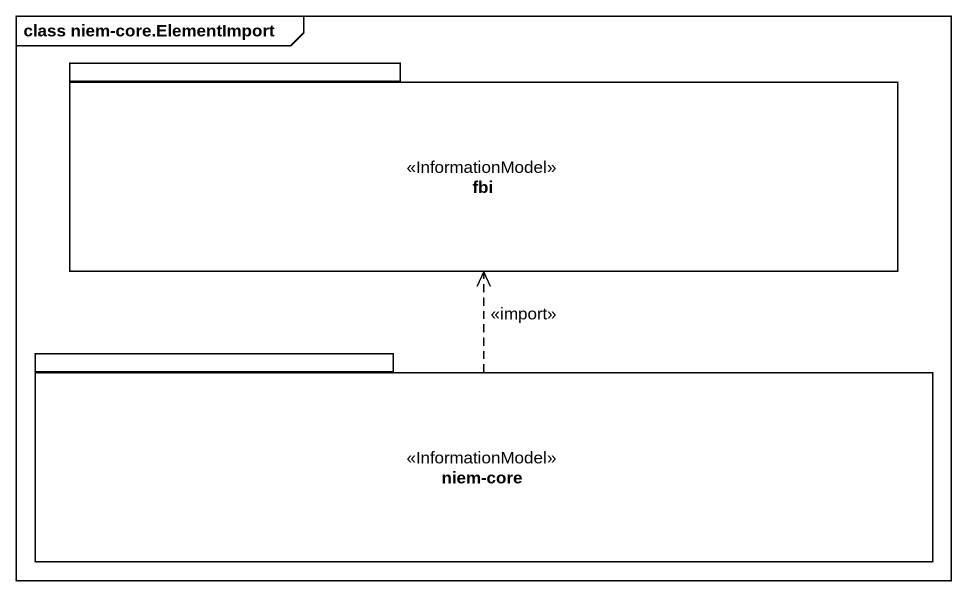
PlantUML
@startuml
mainframe class niem-core.ElementImport
package fbi <<InformationModel>> {
}
package "niem-core" as niem_core <<InformationModel>> {
}
niem_core .up.> fbi : <<import>>
@enduml
